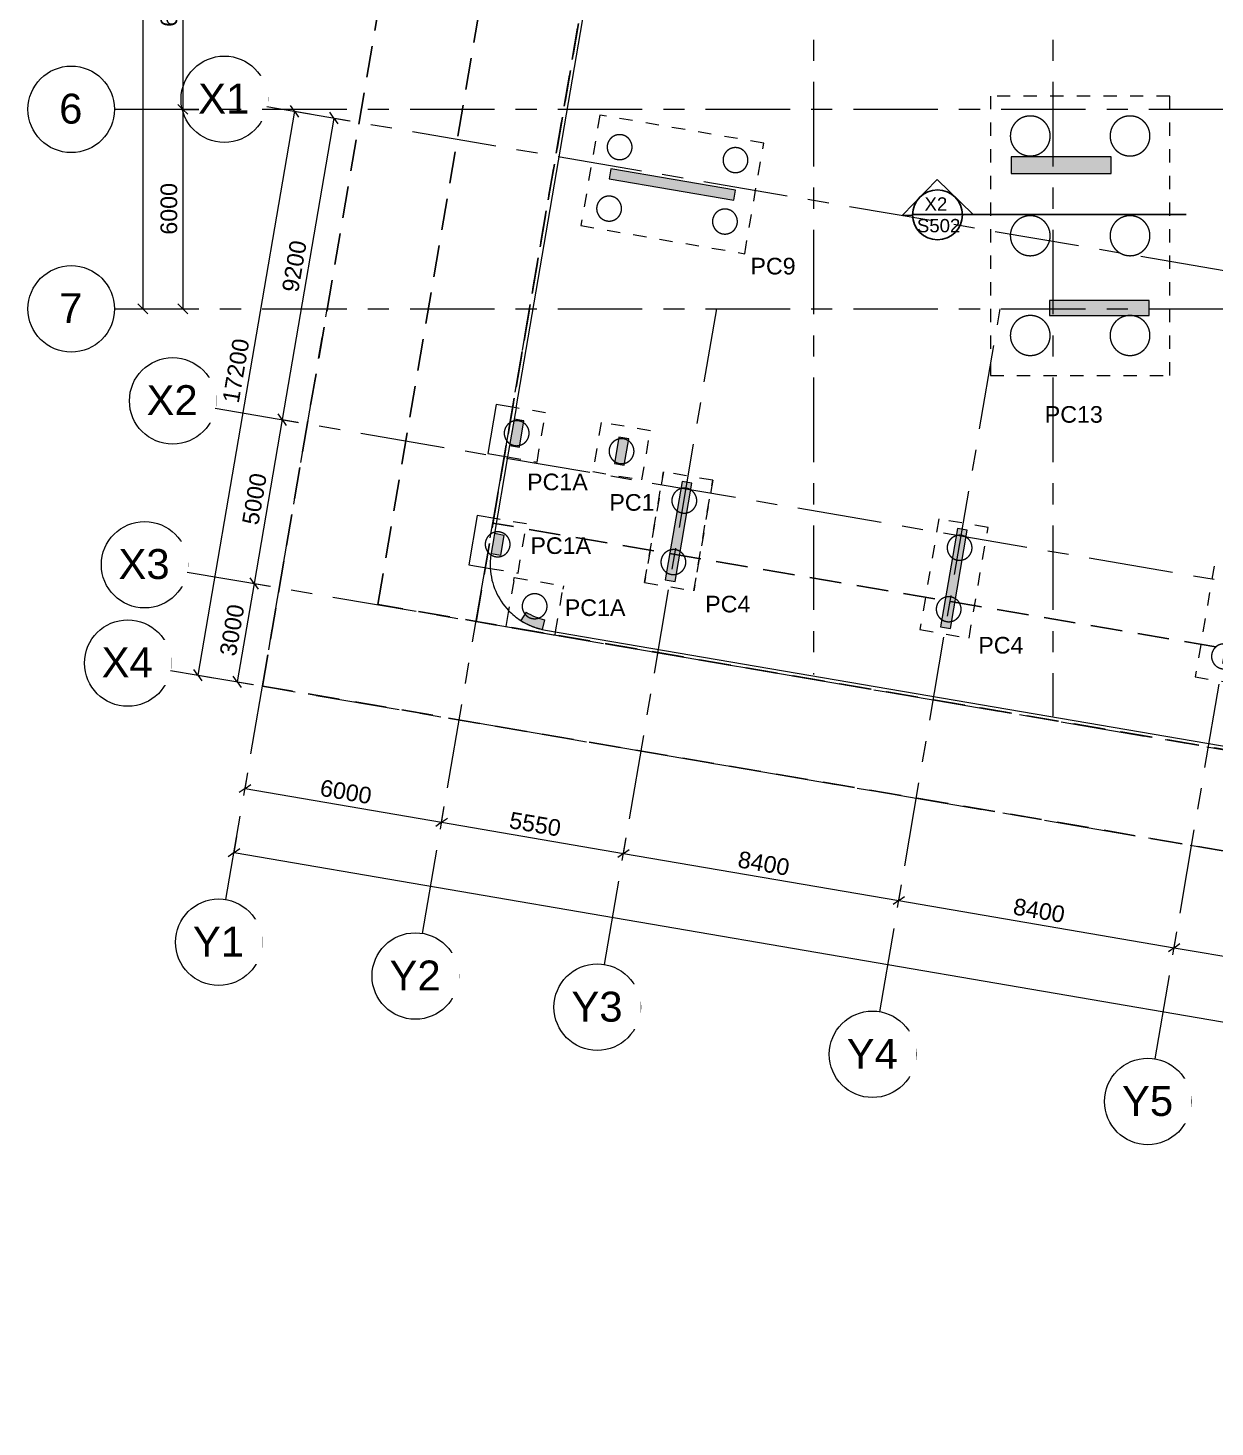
# Model space of a CAD drawing. Header units: millimetres. Extents: x -13051 to 175228, y -26353 to 75386.
# Drawn here: x -7055 to 28646, y -22278 to 19790 of the extents above; entities that cross this region are included whole.
import ezdxf

# ---------------------------------------------------------------- set-up
doc = ezdxf.new("R2010")
doc.units = ezdxf.units.MM
for name, pattern in [('DASH 2mm', [800, 400, -400]), ('Dashed', [3810, 2540, -1270]), ('Grid Line', [4445, 2540, -635, 635, -635]), ('Hidden', [1428.75, 952.5, -476.25])]:
    doc.linetypes.add(name, pattern=pattern)
for name, color, linetype, lineweight in [('A-ANNO-DIMS', 211, 'Continuous', 5), ('A-ANNO-DIMS-200', 211, 'Continuous', 5), ('A-DETL', 90, 'Continuous', 5), ('A-WALL-PATT', 111, 'Continuous', 15), ('G-ANNO-TEXT', 231, 'Continuous', 5), ('I-WALL', 2, 'Continuous', 5), ('S-COLS', 52, 'Continuous', 5), ('S-COLS-HDLN', 52, 'Dashed', 5), ('S-FNDN', 32, 'Continuous', 15), ('S-FNDN-HDLN', 4, 'DASH 2mm', 5), ('S-FNDN-IDEN', 2, 'Continuous', 5), ('S-GRID', 1, 'Continuous', 5), ('S-GRID-IDEN', 1, 'Continuous', 5)]:
    doc.layers.add(name, color=color, linetype=linetype, lineweight=lineweight)
doc.styles.add('Arial', font='arial.ttf', dxfattribs={"height": 900})
doc.styles.add('Arial_1', font='arial.ttf', dxfattribs={"height": 500})
doc.styles.add('Arial_3', font='arial.ttf', dxfattribs={"height": 400})
doc.dimstyles.new('Diagonal_-_2_5mm_Round_5mm_-2_5', dxfattribs={"dimscale": 304.8, "dimtxt": 1.673654, "dimasz": 0.984252, "dimexe": 0.065617, "dimexo": 0.0625, "dimgap": 0.065617, "dimtad": 1, "dimdec": 0, "dimlfac": 304.8, "dimrnd": 5, "dimdsep": 46, "dimtxsty": 'Arial_1', "dimblk1": 'OBLIQUE', "dimblk2": 'OBLIQUE', "dimsah": 1, "dimcen": 0.09, "dimazin": 0, "dimtfac": 1, "dimtdec": 4, "dimtix": 1, "dimtmove": 0, "dimatfit": 3, "dimfxl": 0.005167, "dimfxlon": 1, "dimtvp": 1, "dimtolj": 1, "dimtzin": 0, "dimarcsym": 2})
doc.dimstyles.new('Diagonal_-_2_5mm_Round_5mm_-2_5_1', dxfattribs={"dimscale": 304.8, "dimtxt": 1.673654, "dimasz": 0.984252, "dimexe": 0.065617, "dimexo": 0.0625, "dimgap": 0.065617, "dimtad": 1, "dimdec": 0, "dimlfac": 304.8, "dimrnd": 5, "dimdsep": 46, "dimtxsty": 'Arial_1', "dimblk1": 'OBLIQUE', "dimblk2": 'OBLIQUE', "dimsah": 1, "dimcen": 0.09, "dimazin": 0, "dimtfac": 1, "dimtdec": 4, "dimtix": 1, "dimtmove": 2, "dimatfit": 3, "dimfxl": 0.005167, "dimfxlon": 1, "dimtvp": 1, "dimtolj": 1, "dimtzin": 0, "dimarcsym": 2})

# ---------------------------------------------------------------- blocks, each defined once
blk = doc.blocks.new('Concrete-Round-Column - P3-D750-L17m-6777132-FOUNDATION LAYOUT PLAN')
at = {"layer": 'S-COLS-HDLN'}
for start, end in [(0, 180), (180, 0)]:
    blk.add_arc((0, 0), 375, start, end, dxfattribs=at)
blk = doc.blocks.new('Concrete-Round-Column - P3-D750-L17m-7001444-FOUNDATION LAYOUT PLAN')
at = {"layer": 'S-COLS-HDLN'}
for start, end in [(0, 180), (180, 0)]:
    blk.add_arc((0, 0), 375, start, end, dxfattribs=at)
blk = doc.blocks.new('Concrete-Round-Column - P3-D1200-L17m-6780020-FOUNDATION LAYOUT PLAN')
at = {"layer": 'S-COLS-HDLN'}
for start, end in [(0, 180), (180, 0)]:
    blk.add_arc((0, 0), 600, start, end, dxfattribs=at)
blk = doc.blocks.new('Grid - M_Grid Head - Circle-4284405-FOUNDATION LAYOUT PLAN')
at = {"layer": 'S-GRID-IDEN'}
blk.add_circle((0, 0), 6.5, dxfattribs=at)
blk = doc.blocks.new('DIMBLOCK14-FOUNDATION LAYOUT PLAN')
at = {"layer": 'A-ANNO-DIMS-200', "lineweight": 15}
for p, q in [((-2399, 23844), (-2549, 23994)), ((-2399, 23844), (-2249, 23694)), ((-2399, 17344), (-2549, 17494)), ((-2399, 17344), (-2249, 17194))]:
    blk.add_line(p, q, dxfattribs=at)
at = {"layer": 'A-ANNO-DIMS-200'}
for p, q in [((-2399, 23844), (-2419, 23844)), ((-2399, 23844), (-2399, 17344)), ((-2399, 23844), (-1919, 23844)), ((-2399, 17344), (-2419, 17344)), ((-2399, 17344), (-1919, 17344))]:
    blk.add_line(p, q, dxfattribs=at)
at = {"layer": 'A-ANNO-DIMS-200', "color": 0, "insert": (-3068, 19825), "char_height": 500, "width": 1845.88, "attachment_point": 1, "rotation": 90, "line_spacing_factor": 0.941778, "style": 'Arial_1'}
blk.add_mtext('6500', dxfattribs=at)
blk = doc.blocks.new('_Oblique')
at = {"color": 0, "linetype": 'ByBlock', "lineweight": -2}
blk.add_line((-0.5, -0.5), (0.5, 0.5), dxfattribs=at)
blk = doc.blocks.new('DIMBLOCK15-FOUNDATION LAYOUT PLAN')
at = {"layer": 'A-ANNO-DIMS-200', "lineweight": 15}
for p, q in [((-2399, 17344), (-2549, 17494)), ((-2399, 17344), (-2249, 17194)), ((-2399, 11344), (-2549, 11494)), ((-2399, 11344), (-2249, 11194))]:
    blk.add_line(p, q, dxfattribs=at)
at = {"layer": 'A-ANNO-DIMS-200'}
for p, q in [((-2399, 17344), (-2419, 17344)), ((-2399, 17344), (-2399, 11344)), ((-2399, 17344), (-1919, 17344)), ((-2399, 11344), (-2419, 11344)), ((-2399, 11344), (-1919, 11344))]:
    blk.add_line(p, q, dxfattribs=at)
at = {"layer": 'A-ANNO-DIMS-200', "color": 0, "insert": (-3068, 13575), "char_height": 500, "width": 1845.88, "attachment_point": 1, "rotation": 90, "line_spacing_factor": 0.941778, "style": 'Arial_1'}
blk.add_mtext('6000', dxfattribs=at)
blk = doc.blocks.new('DIMBLOCK16-FOUNDATION LAYOUT PLAN')
at = {"layer": 'A-ANNO-DIMS-200'}
for p, q in [((-527, -3081), (-446, -2608)), ((-527, -3081), (-531, -3100)), ((-527, -3081), (5386, -4093)), ((5386, -4093), (5467, -3620)), ((5386, -4093), (5383, -4113))]:
    blk.add_line(p, q, dxfattribs=at)
at = {"layer": 'A-ANNO-DIMS-200', "lineweight": 15}
for p, q in [((-527, -3081), (-701, -3203)), ((-527, -3081), (-354, -2958)), ((5386, -4093), (5213, -4216)), ((5386, -4093), (5560, -3971))]:
    blk.add_line(p, q, dxfattribs=at)
at = {"layer": 'A-ANNO-DIMS-200', "color": 0, "insert": (1784, -2798), "char_height": 500, "width": 1845.88, "attachment_point": 1, "rotation": 350.2832, "line_spacing_factor": 0.941778, "style": 'Arial_1'}
blk.add_mtext('6000', dxfattribs=at)
blk = doc.blocks.new('DIMBLOCK17-FOUNDATION LAYOUT PLAN')
at = {"layer": 'A-ANNO-DIMS-200'}
for p, q in [((5386, -4093), (5467, -3620)), ((5386, -4093), (5383, -4113)), ((5386, -4093), (10857, -5030)), ((10857, -5030), (10938, -4557)), ((10857, -5030), (10853, -5050))]:
    blk.add_line(p, q, dxfattribs=at)
at = {"layer": 'A-ANNO-DIMS-200', "lineweight": 15}
for p, q in [((5386, -4093), (5213, -4216)), ((5386, -4093), (5560, -3971)), ((10857, -5030), (10684, -5153)), ((10857, -5030), (11030, -4908))]:
    blk.add_line(p, q, dxfattribs=at)
at = {"layer": 'A-ANNO-DIMS-200', "color": 0, "insert": (7476, -3772), "char_height": 500, "width": 1845.88, "attachment_point": 1, "rotation": 350.2832, "line_spacing_factor": 0.941778, "style": 'Arial_1'}
blk.add_mtext('5550', dxfattribs=at)
blk = doc.blocks.new('DIMBLOCK18-FOUNDATION LAYOUT PLAN')
at = {"layer": 'A-ANNO-DIMS-200'}
for p, q in [((10857, -5030), (10938, -4557)), ((10857, -5030), (10853, -5050)), ((10857, -5030), (19136, -6448)), ((19136, -6448), (19217, -5975)), ((19136, -6448), (19133, -6467))]:
    blk.add_line(p, q, dxfattribs=at)
at = {"layer": 'A-ANNO-DIMS-200', "lineweight": 15}
for p, q in [((10857, -5030), (10684, -5153)), ((10857, -5030), (11030, -4908)), ((19136, -6448), (18963, -6570)), ((19136, -6448), (19309, -6325))]:
    blk.add_line(p, q, dxfattribs=at)
at = {"layer": 'A-ANNO-DIMS-200', "color": 0, "insert": (14351, -4950), "char_height": 500, "width": 1845.88, "attachment_point": 1, "rotation": 350.2832, "line_spacing_factor": 0.941778, "style": 'Arial_1'}
blk.add_mtext('8400', dxfattribs=at)
blk = doc.blocks.new('DIMBLOCK19-FOUNDATION LAYOUT PLAN')
at = {"layer": 'A-ANNO-DIMS-200'}
for p, q in [((19136, -6448), (19217, -5975)), ((19136, -6448), (19133, -6467)), ((19136, -6448), (27416, -7866)), ((27416, -7866), (27497, -7392)), ((27416, -7866), (27412, -7885))]:
    blk.add_line(p, q, dxfattribs=at)
at = {"layer": 'A-ANNO-DIMS-200', "lineweight": 15}
for p, q in [((19136, -6448), (18963, -6570)), ((19136, -6448), (19309, -6325)), ((27416, -7866), (27243, -7988)), ((27416, -7866), (27589, -7743))]:
    blk.add_line(p, q, dxfattribs=at)
at = {"layer": 'A-ANNO-DIMS-200', "color": 0, "insert": (22631, -6367), "char_height": 500, "width": 1845.88, "attachment_point": 1, "rotation": 350.2832, "line_spacing_factor": 0.941778, "style": 'Arial_1'}
blk.add_mtext('8400', dxfattribs=at)
blk = doc.blocks.new('DIMBLOCK20-FOUNDATION LAYOUT PLAN')
at = {"layer": 'A-ANNO-DIMS-200'}
for p, q in [((27416, -7866), (27497, -7392)), ((27416, -7866), (27412, -7885)), ((27416, -7866), (35695, -9283)), ((35695, -9283), (35776, -8810)), ((35695, -9283), (35692, -9303))]:
    blk.add_line(p, q, dxfattribs=at)
at = {"layer": 'A-ANNO-DIMS-200', "lineweight": 15}
for p, q in [((27416, -7866), (27243, -7988)), ((27416, -7866), (27589, -7743)), ((35695, -9283), (35868, -9161)), ((35695, -9283), (35522, -9406))]:
    blk.add_line(p, q, dxfattribs=at)
at = {"layer": 'A-ANNO-DIMS-200', "color": 0, "insert": (30910, -7785), "char_height": 500, "width": 1845.88, "attachment_point": 1, "rotation": 350.2832, "line_spacing_factor": 0.941778, "style": 'Arial_1'}
blk.add_mtext('8400', dxfattribs=at)
blk = doc.blocks.new('DIMBLOCK29-FOUNDATION LAYOUT PLAN')
at = {"layer": 'A-ANNO-DIMS-200'}
for p, q in [((-857, -5007), (-776, -4534)), ((-857, -5007), (-861, -5027)), ((-857, -5007), (99285, -22155)), ((99285, -22155), (99366, -21682)), ((99285, -22155), (99282, -22175))]:
    blk.add_line(p, q, dxfattribs=at)
at = {"layer": 'A-ANNO-DIMS-200', "lineweight": 15}
for p, q in [((-857, -5007), (-1031, -5130)), ((-857, -5007), (-684, -4885)), ((99285, -22155), (99112, -22278)), ((99285, -22155), (99458, -22033))]:
    blk.add_line(p, q, dxfattribs=at)
at = {"layer": 'A-ANNO-DIMS-200', "color": 0, "insert": (48190, -12727), "char_height": 500, "width": 2768.83, "attachment_point": 1, "rotation": 350.2832, "line_spacing_factor": 0.941778, "style": 'Arial_1'}
blk.add_mtext('101600', dxfattribs=at)
blk = doc.blocks.new('DIMBLOCK30-FOUNDATION LAYOUT PLAN')
at = {"layer": 'A-ANNO-DIMS-200', "lineweight": 15}
for p, q in [((2143, 17082), (2020, 17255)), ((2143, 17082), (2265, 16909)), ((590, 8014), (467, 8187)), ((590, 8014), (712, 7841))]:
    blk.add_line(p, q, dxfattribs=at)
at = {"layer": 'A-ANNO-DIMS-200'}
for p, q in [((2143, 17082), (590, 8014)), ((2143, 17082), (2123, 17085)), ((2143, 17082), (2616, 17001)), ((590, 8014), (570, 8017)), ((590, 8014), (1063, 7933))]:
    blk.add_line(p, q, dxfattribs=at)
at = {"layer": 'A-ANNO-DIMS-200', "color": 0, "insert": (577, 11903), "char_height": 500, "width": 1845.88, "attachment_point": 1, "rotation": 80.2832, "line_spacing_factor": 0.941778, "style": 'Arial_1'}
blk.add_mtext('9200', dxfattribs=at)
blk = doc.blocks.new('DIMBLOCK31-FOUNDATION LAYOUT PLAN')
at = {"layer": 'A-ANNO-DIMS-200'}
for p, q in [((590, 8014), (-254, 3086)), ((590, 8014), (570, 8017)), ((590, 8014), (1063, 7933)), ((-254, 3086), (-274, 3089)), ((-254, 3086), (219, 3005))]:
    blk.add_line(p, q, dxfattribs=at)
at = {"layer": 'A-ANNO-DIMS-200', "lineweight": 15}
for p, q in [((590, 8014), (467, 8187)), ((590, 8014), (712, 7841)), ((-254, 3086), (-377, 3259)), ((-254, 3086), (-132, 2913))]:
    blk.add_line(p, q, dxfattribs=at)
at = {"layer": 'A-ANNO-DIMS-200', "color": 0, "insert": (-622, 4905), "char_height": 500, "width": 1845.88, "attachment_point": 1, "rotation": 80.2832, "line_spacing_factor": 0.941778, "style": 'Arial_1'}
blk.add_mtext('5000', dxfattribs=at)
blk = doc.blocks.new('DIMBLOCK32-FOUNDATION LAYOUT PLAN')
at = {"layer": 'A-ANNO-DIMS-200'}
for p, q in [((-254, 3086), (-760, 129)), ((-254, 3086), (-274, 3089)), ((-254, 3086), (219, 3005)), ((-760, 129), (-780, 132)), ((-760, 129), (-287, 48))]:
    blk.add_line(p, q, dxfattribs=at)
at = {"layer": 'A-ANNO-DIMS-200', "lineweight": 15}
for p, q in [((-254, 3086), (-377, 3259)), ((-254, 3086), (-132, 2913)), ((-760, 129), (-883, 302)), ((-760, 129), (-638, -44))]:
    blk.add_line(p, q, dxfattribs=at)
at = {"layer": 'A-ANNO-DIMS-200', "color": 0, "insert": (-1297, 962), "char_height": 500, "width": 1845.88, "attachment_point": 1, "rotation": 80.2832, "line_spacing_factor": 0.941778, "style": 'Arial_1'}
blk.add_mtext('3000', dxfattribs=at)
blk = doc.blocks.new('DIMBLOCK33-FOUNDATION LAYOUT PLAN')
at = {"layer": 'A-ANNO-DIMS-200'}
for p, q in [((960, 17285), (-1943, 331)), ((960, 17285), (940, 17288)), ((960, 17285), (1433, 17204)), ((-1943, 331), (-1963, 335)), ((-1943, 331), (-1470, 250))]:
    blk.add_line(p, q, dxfattribs=at)
at = {"layer": 'A-ANNO-DIMS-200', "lineweight": 15}
for p, q in [((960, 17285), (837, 17458)), ((960, 17285), (1082, 17111)), ((-1943, 331), (-2066, 505)), ((-1943, 331), (-1821, 158))]:
    blk.add_line(p, q, dxfattribs=at)
at = {"layer": 'A-ANNO-DIMS-200', "color": 0, "insert": (-1212, 8569), "char_height": 500, "width": 2307.36, "attachment_point": 1, "rotation": 80.2832, "line_spacing_factor": 0.941778, "style": 'Arial_1'}
blk.add_mtext('17200', dxfattribs=at)
blk = doc.blocks.new('DIMBLOCK34-FOUNDATION LAYOUT PLAN')
at = {"layer": 'A-ANNO-DIMS-200', "lineweight": 15}
for p, q in [((-3599, 44344), (-3749, 44494)), ((-3599, 44344), (-3449, 44194)), ((-3599, 11344), (-3749, 11494)), ((-3599, 11344), (-3449, 11194))]:
    blk.add_line(p, q, dxfattribs=at)
at = {"layer": 'A-ANNO-DIMS-200'}
for p, q in [((-3599, 44344), (-3619, 44344)), ((-3599, 44344), (-3599, 11344)), ((-3599, 44344), (-3119, 44344)), ((-3599, 11344), (-3619, 11344)), ((-3599, 11344), (-3119, 11344))]:
    blk.add_line(p, q, dxfattribs=at)
at = {"layer": 'A-ANNO-DIMS-200', "color": 0, "insert": (-4268, 26883), "char_height": 500, "width": 2307.36, "attachment_point": 1, "rotation": 90, "line_spacing_factor": 0.941778, "style": 'Arial_1'}
blk.add_mtext('33000', dxfattribs=at)

msp = doc.modelspace()

# ---------------------------------------------------------------- hatches: boundary and pattern name
at = {"layer": 'A-WALL-PATT', "lineweight": 5}
for points in [[(23375.918, 15419.1661), (25519.7559, 15419.1661), (25519.7559, 15919.1661), (22519.7559, 15919.1661), (22519.7559, 15419.1661)], [(14170.1895, 14616.7009), (14220.8289, 14912.396), (10475.3564, 15553.8287), (10424.717, 15258.1335), (11812.168, 15020.5249)], [(24821.3868, 11144.1571), (26669.756, 11144.1571), (26669.756, 11594.1571), (23669.756, 11594.1571), (23669.756, 11144.1571)], [(12409.7193, 3150.0339), (12916.057, 6106.9956), (12620.3608, 6157.6293), (12114.0232, 3200.6677)], [(20689.2209, 1732.2869), (21195.5586, 4689.2486), (20899.8624, 4739.8823), (20393.5247, 1782.9207)], [(8422.5525, 1703.1404), (8485.934, 1996.3686), (8368.1771, 2026.2634), (8252.8561, 2064.4921), (8140.5598, 2110.8595), (8031.8619, 2165.1287), (7927.3175, 2227.0225), (7765.3566, 1974.498), (7888.35, 1901.6817), (8032.8216, 1830.9848), (8148.3431, 1783.2857), (8284.015, 1738.3108)]]:
    msp.add_hatch(color=256, dxfattribs=at).paths.add_polyline_path(points)
at = {"layer": 'S-COLS'}
for points in [[(7723.6408, 7185.6466), (7858.7019, 7974.1632), (7563.0082, 8024.8111), (7427.947, 7236.2945), (7475.7618, 7228.1046)], [(10877.8906, 6645.3706), (11012.9518, 7433.8872), (10717.2581, 7484.5352), (10582.1969, 6696.0185)], [(7169.2661, 3942.8981), (7269.8276, 4534.4109), (6974.0712, 4584.6917), (6873.5097, 3993.1789)]]:
    msp.add_hatch(color=256, dxfattribs=at).paths.add_polyline_path(points)

# ---------------------------------------------------------------- linework, layer by layer
at = {"layer": 'A-DETL', "color": 10, "linetype": 'Hidden', "lineweight": 25}
for p, q in [((0, 0), (4697.7249, 27425.632)), ((61454.8031, -10527.0022), (0, 0))]:
    msp.add_line(p, q, dxfattribs=at)
at = {"layer": 'A-DETL', "color": 6, "linetype": 'Hidden', "lineweight": 25}
for p, q in [((3463.4448, 2450.5449), (7654.6601, 26919.1398)), ((61960.3871, -7567.2973), (3463.4448, 2450.5449))]:
    msp.add_line(p, q, dxfattribs=at)
at = {"layer": 'A-DETL', "color": 5, "linetype": 'Hidden', "lineweight": 25}
for p, q in [((6420.4993, 1944.1371), (10611.5953, 26412.6476)), ((104190.6635, -14803.4229), (6420.4993, 1944.1371))]:
    msp.add_line(p, q, dxfattribs=at)
at = {"layer": 'A-DETL', "color": 30, "linetype": 'Hidden', "lineweight": 25}
for p, q in [((6926.8896, 4901.0897), (10611.5953, 26412.6476)), ((62467.0506, -4610.3915), (6926.8896, 4901.0897))]:
    msp.add_line(p, q, dxfattribs=at)
at = {"layer": 'A-DETL', "lineweight": 25}
for p, q in [((19238.9122, 14155.1746), (20285.351, 15233.4965)), ((20285.351, 15233.4965), (21363.673, 14187.0578)), ((19551.377, 14159.8633), (19238.9122, 14155.1746)), ((21051.2103, 14182.2298), (19551.375, 14182.2298)), ((21041.9292, 14182.2298), (27782.1797, 14182.2298)), ((21363.673, 14187.0578), (21051.2082, 14182.3691))]:
    msp.add_line(p, q, dxfattribs=at)
msp.add_circle((20301.2926, 14171.1162), 750, dxfattribs=at)
at = {"layer": 'I-WALL', "lineweight": 15}
for p, q in [((25519.7559, 15919.1661), (22519.7559, 15919.1661)), ((22519.7559, 15919.1661), (22519.7559, 15419.1661)), ((25519.7559, 15419.1661), (25519.7559, 15919.1661)), ((10475.3564, 15553.8287), (10424.717, 15258.1335)), ((10424.717, 15258.1335), (14170.1895, 14616.7009)), ((14220.8289, 14912.396), (10475.3564, 15553.8287)), ((22519.7559, 15419.1661), (25519.7559, 15419.1661)), ((14170.1895, 14616.7009), (14220.8289, 14912.396)), ((26669.756, 11594.1571), (23669.756, 11594.1571)), ((23669.756, 11594.1571), (23669.756, 11144.1571)), ((26669.756, 11144.1571), (26669.756, 11594.1571)), ((23669.756, 11144.1571), (26669.756, 11144.1571)), ((12620.3608, 6157.6293), (12114.0232, 3200.6677)), ((12409.7193, 3150.0339), (12916.057, 6106.9956)), ((12916.057, 6106.9956), (12620.3608, 6157.6293)), ((20899.8624, 4739.8823), (20393.5247, 1782.9207)), ((20689.2209, 1732.2869), (21195.5586, 4689.2486)), ((21195.5586, 4689.2486), (20899.8624, 4739.8823)), ((12114.0232, 3200.6677), (12409.7193, 3150.0339)), ((7927.3175, 2227.0225), (7765.3566, 1974.498)), ((8422.5525, 1703.1404), (8485.934, 1996.3686)), ((20393.5247, 1782.9207), (20689.2209, 1732.2869))]:
    msp.add_line(p, q, dxfattribs=at)
for radius in [1699.9995, 1999.9995]:
    msp.add_arc((8845.0959, 3657.9947), radius, 237.3252264, 257.80310969, dxfattribs=at)
at = {"layer": 'S-COLS', "lineweight": 15}
for p, q in [((7563.0082, 8024.8111), (7427.947, 7236.2945)), ((7858.7019, 7974.1632), (7563.0082, 8024.8111)), ((7723.6408, 7185.6466), (7858.7019, 7974.1632)), ((7427.947, 7236.2945), (7723.6408, 7185.6466)), ((10717.2581, 7484.5352), (10582.1969, 6696.0185)), ((11012.9518, 7433.8872), (10717.2581, 7484.5352)), ((10877.8906, 6645.3706), (11012.9518, 7433.8872)), ((10582.1969, 6696.0185), (10877.8906, 6645.3706)), ((6974.0712, 4584.6917), (6873.5097, 3993.1789)), ((7269.8276, 4534.4109), (6974.0712, 4584.6917)), ((7169.2661, 3942.8981), (7269.8276, 4534.4109)), ((6873.5097, 3993.1789), (7169.2661, 3942.8981))]:
    msp.add_line(p, q, dxfattribs=at)
at = {"layer": 'S-COLS-HDLN'}
for start, end in [(0, 180), (180, 0)]:
    msp.add_arc((7071.6686, 4263.7949), 375, start, end, dxfattribs=at)
at = {"layer": 'S-FNDN'}
for p, q in [((11703.5904, 32194.1661), (7622.5493, 8369.7166)), ((7030.7486, 8471.1104), (6777.443, 6992.653)), ((7624.1263, 8369.4464), (7030.7486, 8471.1104)), ((7624.1263, 8369.4464), (7565.0397, 8024.4632)), ((7429.9872, 7235.9451), (7370.9028, 6890.9749)), ((6777.443, 6992.653), (7370.9028, 6890.9749)), ((7369.2935, 6891.2506), (6974.185, 4584.6723)), ((6457.9796, 5128.8878), (6206.5757, 3650.1058)), ((7050.1618, 5028.2124), (6457.9796, 5128.8878)), ((6951.9375, 4454.7948), (6873.3567, 3996.0532)), ((6206.5757, 3650.1058), (6848.0895, 3541.0438)), ((7400.5679, 2274.6728), (7317.4535, 1789.3448)), ((7317.4535, 1789.3448), (8795.9258, 1536.1503)), ((8507.6162, 1686.8929), (97418.9572, -13514.0887)), ((8795.9258, 1536.1503), (8812.8054, 1634.7147))]:
    msp.add_line(p, q, dxfattribs=at)
for start, end in [(170.27978124, 183.36333324), (183.36333324, 223.77682807), (223.77697033, 237.34192402), (237.47238146, 237.5890909), (241.83303925, 242.92872564), (246.21595934, 247.55183162), (250.6162037, 252.02227253), (255.04417625, 256.43532279), (257.81818526, 260.29806668)]:
    msp.add_arc((8844.6446, 3658.3788), 2000, start, end, dxfattribs=at)
at = {"layer": 'S-FNDN-HDLN'}
for p, q in [((21889.756, 17744.1571), (21889.756, 9344.1571)), ((27289.756, 17744.1571), (21889.756, 17744.1571)), ((27289.756, 9344.1571), (27289.756, 17744.1571)), ((10144.0012, 17173.5478), (9574.3622, 13846.9675)), ((15072.2634, 16329.6101), (10144.0012, 17173.5478)), ((14502.6245, 13003.0298), (15072.2634, 16329.6101)), ((9574.3622, 13846.9675), (14502.6245, 13003.0298)), ((21889.756, 9344.1571), (27289.756, 9344.1571)), ((7565.0314, 8024.4143), (7429.9956, 7235.994)), ((8509.206, 8217.8048), (7624.1263, 8369.4464)), ((8255.9004, 6739.3474), (8509.206, 8217.8048)), ((10184.9901, 7930.8285), (9931.7391, 6452.3618)), ((11663.4568, 7677.5776), (10184.9901, 7930.8285)), ((11410.2059, 6199.1108), (11663.4568, 7677.5776)), ((7370.9028, 6890.9749), (8255.9004, 6739.3474)), ((9931.7391, 6452.3618), (11410.2059, 6199.1108)), ((12060.6261, 6443.7099), (11490.9749, 3117.1317)), ((11491.0289, 3117.1225), (12060.6802, 6443.7006)), ((13539.1053, 6190.5315), (12060.6261, 6443.7099)), ((12969.454, 2863.9534), (13539.1053, 6190.5315)), ((13539.1594, 6190.5223), (12969.5081, 2863.9441)), ((7936.7616, 4877.4839), (7050.1618, 5028.2124)), ((7685.3577, 3398.702), (7936.7616, 4877.4839)), ((20340.1277, 5025.9629), (19770.4764, 1699.3847)), ((21818.6069, 4772.7846), (20340.1277, 5025.9629)), ((21248.9556, 1446.2064), (21818.6069, 4772.7846)), ((6974.1766, 4584.6234), (6965.3123, 4532.8751)), ((6848.0895, 3541.0438), (7685.3577, 3398.702)), ((28619.6203, 3608.2175), (28049.969, 281.6393)), ((30098.0995, 3355.0391), (28619.6203, 3608.2175)), ((7553.765, 3169.2567), (7400.5644, 2274.6764)), ((7553.7689, 3169.256), (7570.6486, 3267.8211)), ((7570.6486, 3267.8211), (9049.1249, 3014.6259)), ((9049.1249, 3014.6259), (9032.2452, 2916.0608)), ((11490.9749, 3117.1317), (12969.454, 2863.9534)), ((8812.8055, 1634.7154), (9032.2413, 2916.0615)), ((7765.4375, 1974.5403), (7767.7719, 1973.0465)), ((7768.9186, 1972.3143), (7769.2324, 1972.1141)), ((19770.4764, 1699.3847), (21248.9556, 1446.2064)), ((28049.969, 281.6393), (29528.4482, 28.4609))]:
    msp.add_line(p, q, dxfattribs=at)
for start, end in [(238.01560891, 241.78914294), (243.12004436, 246.16571765), (247.67515379, 250.55746752), (252.11326219, 254.97348305), (256.50741597, 257.81676368)]:
    msp.add_arc((8844.6446, 3658.3788), 2000, start, end, dxfattribs=at)
at = {"layer": 'S-GRID', "linetype": 'Grid Line'}
for p, q in [((16569.756, 49281.3629), (16569.756, 351.3451)), ((23769.756, 49281.3629), (23769.756, -905.3457)), ((4814.223, -7435.034), (8032.8049, 11361.1644)), ((-4454.5069, 11344.1661), (113803.7202, 11344.1661)), ((-1099.0435, -6418.5234), (1943.2442, 11348.1349)), ((10284.5967, -8371.7903), (13660.6765, 11344.1805)), ((18564.0812, -9789.5828), (22182.9381, 11344.1819)), ((26843.5638, -11207.3866), (30705.2001, 11344.1858))]:
    msp.add_line(p, q, dxfattribs=at)

# ---------------------------------------------------------------- block references
at = {"layer": 'S-COLS-HDLN'}
for name, p in [('Concrete-Round-Column - P3-D1200-L17m-6780020-FOUNDATION LAYOUT PLAN', (23089.756, 16543.5863)), ('Concrete-Round-Column - P3-D1200-L17m-6780020-FOUNDATION LAYOUT PLAN', (26089.756, 16543.5863)), ('Concrete-Round-Column - P3-D1200-L17m-6780020-FOUNDATION LAYOUT PLAN', (23089.756, 13543.5863)), ('Concrete-Round-Column - P3-D1200-L17m-6780020-FOUNDATION LAYOUT PLAN', (26089.756, 13543.5863)), ('Concrete-Round-Column - P3-D1200-L17m-6780020-FOUNDATION LAYOUT PLAN', (23089.756, 10543.5863)), ('Concrete-Round-Column - P3-D1200-L17m-6780020-FOUNDATION LAYOUT PLAN', (26089.756, 10543.5863)), ('Concrete-Round-Column - P3-D750-L17m-6777132-FOUNDATION LAYOUT PLAN', (12685.2052, 5577.8765)), ('Concrete-Round-Column - P3-D750-L17m-6777132-FOUNDATION LAYOUT PLAN', (20964.7067, 4160.1295)), ('Concrete-Round-Column - P3-D750-L17m-6777132-FOUNDATION LAYOUT PLAN', (12356.8537, 3729.7784)), ('Concrete-Round-Column - P3-D750-L17m-6777132-FOUNDATION LAYOUT PLAN', (8183.2892, 2401.9853)), ('Concrete-Round-Column - P3-D750-L17m-6777132-FOUNDATION LAYOUT PLAN', (20636.3553, 2312.0315)), ('Concrete-Round-Column - P3-D750-L17m-6777132-FOUNDATION LAYOUT PLAN', (28915.8479, 894.286))]:
    msp.add_blockref(name, p, dxfattribs=at)
for name, p, rotation in [('Concrete-Round-Column - P3-D750-L17m-6777132-FOUNDATION LAYOUT PLAN', (10739.4371, 16207.1734), 350.2829955198975), ('Concrete-Round-Column - P3-D750-L17m-6777132-FOUNDATION LAYOUT PLAN', (14223.6548, 15817.5054), 350.2829955198982), ('Concrete-Round-Column - P3-D750-L17m-6777132-FOUNDATION LAYOUT PLAN', (10422.9715, 14359.0758), 350.2829955198975), ('Concrete-Round-Column - P3-D750-L17m-6777132-FOUNDATION LAYOUT PLAN', (13907.1892, 13969.4078), 350.2829955198982), ('Concrete-Round-Column - P3-D750-L17m-7001444-FOUNDATION LAYOUT PLAN', (7643.321, 7605.2289), 359.9978815209036), ('Concrete-Round-Column - P3-D750-L17m-6777132-FOUNDATION LAYOUT PLAN', (10797.5708, 7064.953), 359.9984365353003)]:
    msp.add_blockref(name, p, dxfattribs=dict(at, rotation=rotation))
at = {"layer": 'S-GRID-IDEN', "xscale": 199.9999999999999, "yscale": 199.9999999999999, "zscale": 199.9999999999999}
for p, rotation in [((-1149.7559, 17645.8613), 260.2831520499993), ((-5754.5069, 17344.1661), 269.9999999999996), ((-5754.5069, 11344.1661), 269.9999999999996), ((-2702.6862, 8577.8732), 260.2831520499993), ((-3546.6701, 3649.6188), 260.2831520499993), ((-4053.0604, 692.6662), 260.2831520499993), ((-1318.4565, -7699.8734), 350.2831520499993), ((4594.81, -8716.3841), 350.2831520499993), ((10065.1837, -9653.1404), 350.2831520499993), ((18344.6682, -11070.9329), 350.2831520499993), ((26624.1508, -12488.7366), 350.2831520499993)]:
    msp.add_blockref('Grid - M_Grid Head - Circle-4284405-FOUNDATION LAYOUT PLAN', p, dxfattribs=dict(at, rotation=rotation))

# ---------------------------------------------------------------- texts
at = {"layer": 'G-ANNO-TEXT', "color": 7, "char_height": 400, "attachment_point": 1, "style": 'Arial_3'}
for s, insert, width in [('X2', (19910.1763, 14698.003), 849.78875), ('S502', (19681.0651, 14046.9607), 1619.40875)]:
    msp.add_mtext(s, dxfattribs=dict(at, insert=insert, width=width))
at = {"layer": 'S-FNDN-IDEN', "char_height": 500, "attachment_point": 1, "style": 'Arial_1'}
for s, insert, width in [('PC9', (14674.3132, 12878.9553), 1635.4425), ('PC13', (23525.6272, 8420.1774), 2100.42125), ('PC1A', (7957.2663, 6390.7998), 2196.62375), ('PC1', (10430.9567, 5773.9429), 1635.4425), ('PC1A', (8057.2099, 4474.8607), 2196.62375), ('PC1A', (9090.5495, 2609.462), 2196.62375), ('PC4', (13312.8801, 2716.8389), 1635.4425), ('PC4', (21526.0066, 1480.3168), 1635.4425)]:
    msp.add_mtext(s, dxfattribs=dict(at, insert=insert, width=width))

# ---------------------------------------------------------------- dimensions: what is measured, and where the dimension line sits
at = {"layer": 'A-ANNO-DIMS'}
for base, p1, p2, angle, override, picture, middle in [((-3598.933, 11344.1661), (-3118.933, 44344.1661), (-3118.933, 11344.1661), 90, {"dimpost": '<>', "dimfxl": 33000}, 'DIMBLOCK34-FOUNDATION LAYOUT PLAN', (-3874.2195, 27844.1661)), ((589.762, 8014.0883), (2615.6447, 17001.0899), (1062.8759, 7933.0742), 80.28315205, {"dimpost": '<>', "dimfxl": 9200}, 'DIMBLOCK30-FOUNDATION LAYOUT PLAN', (1094.8092, 12594.5588)), ((-254.1341, 3085.8189), (1062.8759, 7933.0742), (218.9798, 3004.8048), 80.28315205, {"dimpost": '<>', "dimfxl": 4999.999999}, 'DIMBLOCK31-FOUNDATION LAYOUT PLAN', (-103.5233, 5596.4162)), ((-760.4718, 128.8572), (218.9798, 3004.8048), (-287.3579, 47.8432), 80.28315205, {"dimpost": '<>', "dimfxl": 3000.000001}, 'DIMBLOCK32-FOUNDATION LAYOUT PLAN', (-778.6401, 1653.8007)), ((5386.4455, -4093.3116), (-446.4638, -2607.5224), (5467.4595, -3620.1977), 350.28315205, {"dimpost": '<>', "dimfxl": 5999.999999}, 'DIMBLOCK16-FOUNDATION LAYOUT PLAN', (2475.9465, -3315.6367)), ((10856.8245, -5030.0363), (5467.4595, -3620.1977), (10937.8386, -4556.9224), 350.28315205, {"dimpost": '<>', "dimfxl": 5549.999999}, 'DIMBLOCK17-FOUNDATION LAYOUT PLAN', (8168.0977, -4290.3367)), ((19136.3171, -6447.7817), (10937.8386, -4556.9224), (19217.3312, -5974.6679), 350.28315205, {"dimpost": '<>', "dimfxl": 8400}, 'DIMBLOCK18-FOUNDATION LAYOUT PLAN', (15043.0623, -5467.4037)), ((27415.8098, -7865.5272), (19217.3312, -5974.6679), (27496.8238, -7392.4133), 350.28315205, {"dimpost": '<>', "dimfxl": 8400}, 'DIMBLOCK19-FOUNDATION LAYOUT PLAN', (23322.5549, -6885.1492)), ((35695.3024, -9283.2726), (27496.8238, -7392.4133), (35776.3164, -8810.1588), 350.28315205, {"dimpost": '<>', "dimfxl": 8400}, 'DIMBLOCK20-FOUNDATION LAYOUT PLAN', (31602.0475, -8302.8946))]:
    dim = msp.add_linear_dim(base=base, p1=p1, p2=p2, angle=angle, dimstyle='Diagonal_-_2_5mm_Round_5mm_-2_5', override=override, dxfattribs=at)
    dim.commit()
    dim.dimension.update_dxf_attribs({"geometry": picture, "text_midpoint": middle})

# ---------------------------------------------------------------- next in the draw order: texts
at = {"layer": 'S-GRID-IDEN', "char_height": 900, "attachment_point": 1, "style": 'Arial', "bg_fill": 3, "box_fill_scale": 1.25, "bg_fill_color": 256, "bg_fill_true_color": 13158600, "bg_fill_transparency": 0}
for s, insert, width in [('X1', (-1935.7998, 18117.2643), 1875.94875), ('6', (-6116.666, 17814.7019), 849.78875), ('7', (-6116.666, 11814.7019), 849.78875), ('X2', (-3488.73, 9049.2763), 1875.94875), ('X3', (-4332.7139, 4121.0219), 1875.94875), ('X4', (-4839.1042, 1164.0693), 1875.94875)]:
    msp.add_mtext(s, dxfattribs=dict(at, insert=insert, width=width))

# ---------------------------------------------------------------- next in the draw order: linework, layer by layer
at = {"layer": 'S-GRID', "linetype": 'Grid Line'}
for p, q in [((-4454.5069, 17344.1661), (101637.4297, 17344.1661)), ((131.5941, 17426.4483), (117823.4272, -2726.6056)), ((-1421.3362, 8358.4602), (116270.4969, -11794.5937)), ((-2265.32, 3430.2059), (115426.513, -16722.8481)), ((-2771.7103, 473.2532), (114920.1227, -19679.8007))]:
    msp.add_line(p, q, dxfattribs=at)

# ---------------------------------------------------------------- next in the draw order: dimensions: what is measured, and where the dimension line sits
at = {"layer": 'A-ANNO-DIMS'}
for base, p1, p2, override, picture, middle in [((-2398.933, 17344.1661), (-1918.933, 23844.1661), (-1918.933, 17344.1661), {"dimpost": '<>', "dimfxl": 6500}, 'DIMBLOCK14-FOUNDATION LAYOUT PLAN', (-2674.2195, 20594.1661)), ((-2398.933, 11344.1661), (-1918.933, 17344.1661), (-1918.933, 11344.1661), {"dimpost": '<>', "dimfxl": 6000}, 'DIMBLOCK15-FOUNDATION LAYOUT PLAN', (-2674.2195, 14344.1661))]:
    dim = msp.add_linear_dim(base=base, p1=p1, p2=p2, angle=90, dimstyle='Diagonal_-_2_5mm_Round_5mm_-2_5', override=override, dxfattribs=at)
    dim.commit()
    dim.dimension.update_dxf_attribs({"geometry": picture, "text_midpoint": middle})
dim = msp.add_linear_dim(base=(-1943.2564, 331.3923), p1=(1432.86, 17203.625), p2=(-1470.1426, 250.3782), angle=80.28315205, dimstyle='Diagonal_-_2_5mm_Round_5mm_-2_5_1', override={"dimpost": '<>', "dimfxl": 17200}, dxfattribs=at)
dim.commit()
dim.dimension.update_dxf_attribs({"geometry": 'DIMBLOCK33-FOUNDATION LAYOUT PLAN', "text_midpoint": (-688.2587, 9649.926), "dimtype": 160, "text_rotation": 80.28315205})

# ---------------------------------------------------------------- next in the draw order: texts
at = {"layer": 'S-GRID-IDEN', "char_height": 900, "width": 1859.915, "attachment_point": 1, "style": 'Arial', "bg_fill": 3, "box_fill_scale": 1.25, "bg_fill_color": 256, "bg_fill_true_color": 13158600, "bg_fill_transparency": 0}
for s, insert in [('Y1', (-2093.5679, -7234.6256)), ('Y2', (3819.6987, -8251.1362)), ('Y3', (9290.0723, -9187.8925)), ('Y4', (17569.5568, -10605.685)), ('Y5', (25849.0395, -12023.4888))]:
    msp.add_mtext(s, dxfattribs=dict(at, insert=insert))

# ---------------------------------------------------------------- next in the draw order: dimensions: what is measured, and where the dimension line sits
at = {"layer": 'A-ANNO-DIMS'}
dim = msp.add_linear_dim(base=(99285.025, -22155.3731), p1=(-776.3954, -4534.2904), p2=(99366.039, -21682.2592), angle=350.28315205, dimstyle='Diagonal_-_2_5mm_Round_5mm_-2_5', override={"dimpost": '<>', "dimfxl": 101599.999993}, dxfattribs=at)
dim.commit()
dim.dimension.update_dxf_attribs({"geometry": 'DIMBLOCK29-FOUNDATION LAYOUT PLAN', "text_midpoint": (49260.2992, -13309.8834)})

doc.saveas('drawing.dxf')
